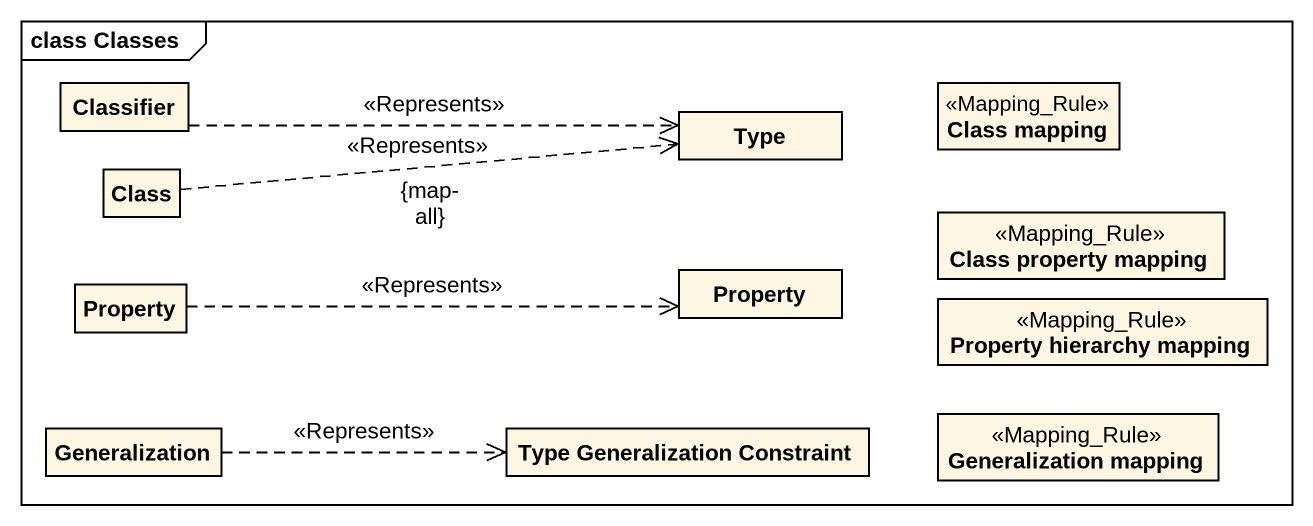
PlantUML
@startuml
mainframe class Classes
hide circle
hide empty members
class Classifier
class Type
class "Class mapping" as Class_mapping <<Mapping_Rule>>
class "Class" as Class_
class "Class property mapping" as Class_property_mapping <<Mapping_Rule>>
class Property
class "Property" as Property_2
class "Property hierarchy mapping" as Property_hierarchy_mapping <<Mapping_Rule>>
class Generalization
class "Type Generalization Constraint" as Type_Generalization
class "Generalization mapping" as Generalization_mapping <<Mapping_Rule>>
Classifier .right.> Type : <<Represents>>
Class_ .right.> Type : <<Represents>>\n{map-all}
Property .right.> Property_2 : <<Represents>>
Generalization .right.> Type_Generalization : <<Represents>>
@enduml
